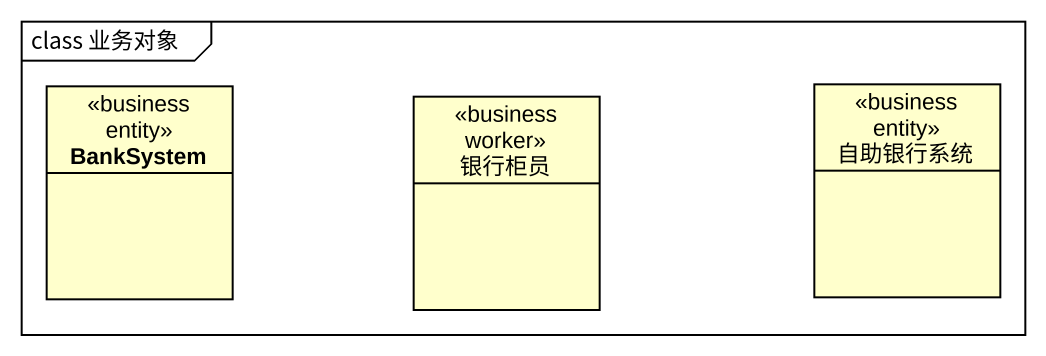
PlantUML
@startuml
mainframe class 业务对象
hide circle
hide empty members
class BankSystem <<business entity>>
class 银行柜员 <<business worker>>
class 自助银行系统 <<business entity>>
@enduml
